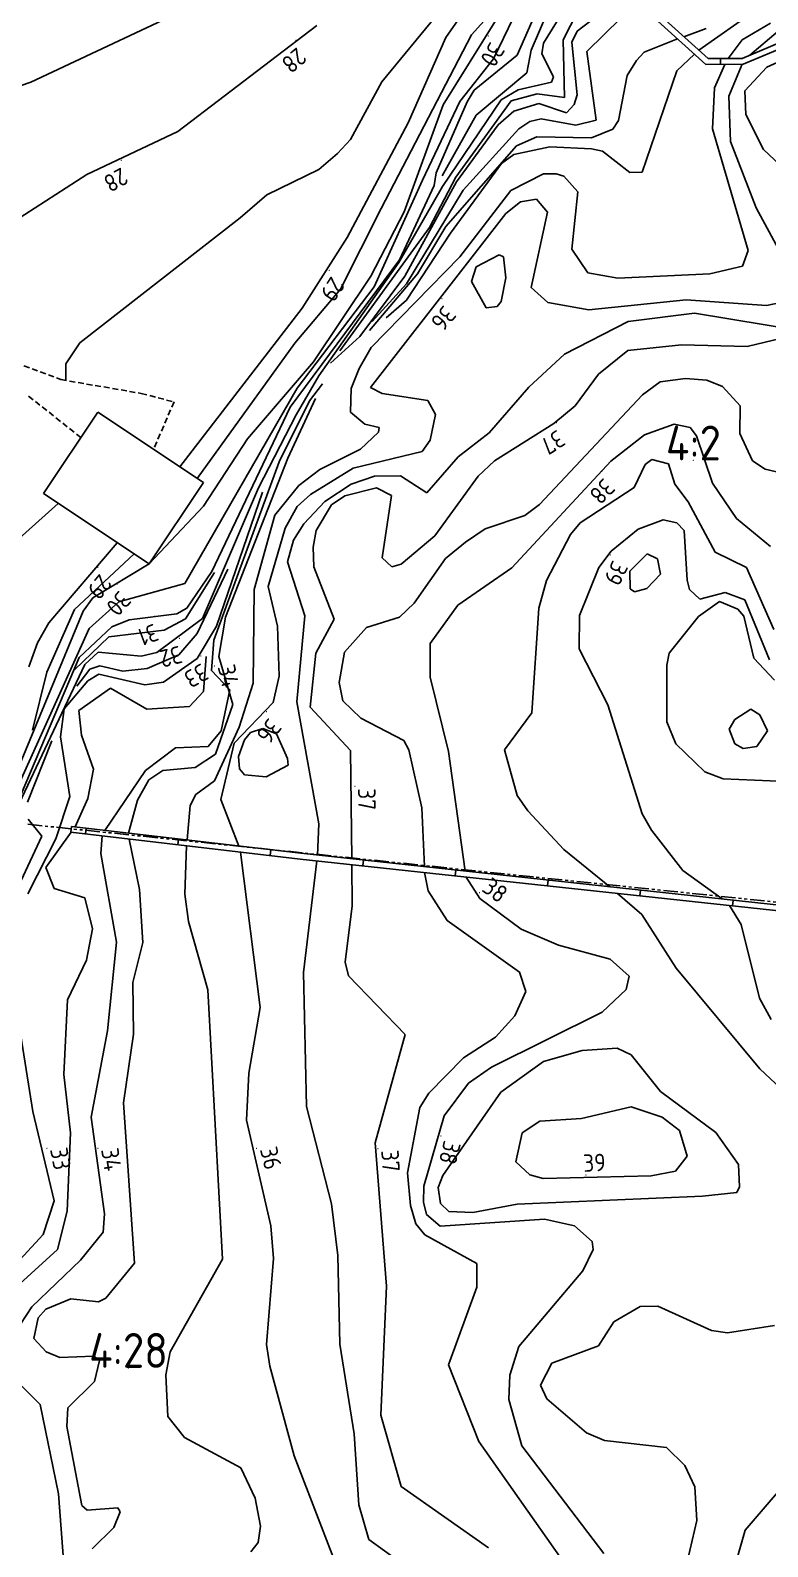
# Model space of a CAD drawing. Header units: metres. Extents: x 139929 to 143267, y 6401995 to 6404511.
# Drawn here: x 140163.2 to 140226.6, y 6402310 to 6402440.5 of the extents above; entities that cross this region are included whole.
import ezdxf
from ezdxf.enums import TextEntityAlignment as Align

# ---------------------------------------------------------------- set-up
doc = ezdxf.new("R2010")
doc.units = ezdxf.units.M
doc.linetypes.add('DASHED', pattern=[0.75, 0.5, -0.25])
doc.linetypes.add('PHANTOM', pattern=[2.5, 1.25, -0.25, 0.25, -0.25, 0.25, -0.25])
for name, color, linetype in [('M-BEF-BYGGNAD', 3, 'Continuous'), ('M-BEF-MUR', 4, 'Continuous'), ('M-BEF-NIVÅKURVA-PRIMÄR-0.5M', 12, 'Continuous'), ('M-BEF-NIVÅKURVA-PRIMÄR-1.0M', 12, 'Continuous'), ('M-BEF-VÄGKANT', 1, 'DASHED'), ('M-FASTIGHETSBETECKNING', 3, 'Continuous'), ('M-GATUNAMN', 3, 'Continuous'), ('M-GR-FASTIGHETSGRÄNS', 3, 'PHANTOM')]:
    doc.layers.add(name, color=color, linetype=linetype)
doc.styles.add('ISO', font='iso.shx', dxfattribs={"height": 2.5})

# ---------------------------------------------------------------- blocks, each defined once
blk = doc.blocks.new('osynlig cirkel')
blk.add_circle((0, 0), 0.005)
blk = doc.blocks.new('OSYNLIG')
blk.add_blockref('osynlig cirkel', (0, 0))
blk = doc.blocks.new('PRI_NIVÅ_HÖJDPKT')
at = {"color": 0, "linetype": 'Continuous', "lineweight": -3}
blk.add_circle((183, 184), 0.0005, dxfattribs=at)

msp = doc.modelspace()

# ---------------------------------------------------------------- linework, layer by layer
at = {"layer": 'M-BEF-BYGGNAD'}
for p, q in [((140168.986, 6402407.603), (140164.317, 6402400.604)), ((140168.986, 6402407.603), (140164.317, 6402400.604)), ((140178.061, 6402401.549), (140168.986, 6402407.603)), ((140178.061, 6402401.549), (140168.986, 6402407.603)), ((140173.392, 6402394.55), (140178.061, 6402401.549)), ((140173.392, 6402394.55), (140178.061, 6402401.549)), ((140164.317, 6402400.604), (140173.392, 6402394.55)), ((140164.317, 6402400.604), (140173.392, 6402394.55))]:
    msp.add_line(p, q, dxfattribs=at)
at = {"layer": 'M-BEF-MUR', "lineweight": -3}
for p, q in [((140221.313, 6402437.528), (140217.162, 6402441.252)), ((140217.508, 6402441.613), (140221.504, 6402438.028)), ((140224.421, 6402438.029), (140228.364, 6402439.682)), ((140228.503, 6402439.199), (140224.521, 6402437.529)), ((140224.521, 6402437.529), (140221.313, 6402437.528)), ((140221.504, 6402438.028), (140224.421, 6402438.029)), ((140222.576, 6402438.028), (140222.576, 6402437.528)), ((140166.657, 6402371.475), (140166.715, 6402371.971)), ((140186.401, 6402369.167), (140166.657, 6402371.475)), ((140166.715, 6402371.971), (140186.457, 6402369.663)), ((140167.934, 6402371.326), (140167.992, 6402371.822)), ((140175.879, 6402370.397), (140175.937, 6402370.893)), ((140183.825, 6402369.468), (140183.883, 6402369.964)), ((140186.457, 6402369.663), (140228.153, 6402365.154)), ((140228.108, 6402364.657), (140186.401, 6402369.167)), ((140191.776, 6402368.585), (140191.83, 6402369.082)), ((140199.73, 6402367.725), (140199.784, 6402368.222)), ((140207.683, 6402366.865), (140207.737, 6402367.362)), ((140215.637, 6402366.005), (140215.691, 6402366.501)), ((140223.591, 6402365.145), (140223.645, 6402365.642))]:
    msp.add_line(p, q, dxfattribs=at)
at = {"layer": 'M-BEF-MUR'}
for p, q in [((140221.313, 6402437.528), (140217.162, 6402441.252)), ((140217.508, 6402441.613), (140221.504, 6402438.028)), ((140224.421, 6402438.029), (140228.364, 6402439.682)), ((140228.503, 6402439.199), (140224.521, 6402437.529)), ((140224.521, 6402437.529), (140221.313, 6402437.528)), ((140221.504, 6402438.028), (140224.421, 6402438.029)), ((140222.576, 6402438.028), (140222.576, 6402437.528)), ((140166.657, 6402371.475), (140166.715, 6402371.971)), ((140186.401, 6402369.167), (140166.657, 6402371.475)), ((140166.715, 6402371.971), (140186.457, 6402369.663)), ((140167.934, 6402371.326), (140167.992, 6402371.822)), ((140175.879, 6402370.397), (140175.937, 6402370.893)), ((140183.825, 6402369.468), (140183.883, 6402369.964)), ((140186.457, 6402369.663), (140228.153, 6402365.154)), ((140228.108, 6402364.657), (140186.401, 6402369.167)), ((140191.776, 6402368.585), (140191.83, 6402369.082)), ((140199.73, 6402367.725), (140199.784, 6402368.222)), ((140207.683, 6402366.865), (140207.737, 6402367.362)), ((140215.637, 6402366.005), (140215.691, 6402366.501)), ((140223.591, 6402365.145), (140223.645, 6402365.642))]:
    msp.add_line(p, q, dxfattribs=at)
at = {"layer": 'M-BEF-NIVÅKURVA-PRIMÄR-0.5M', "linetype": 'Continuous', "lineweight": -3}
for p, q in [((140209.368, 6402449.212, 29.5), (140201.147, 6402440.075, 29.5)), ((140228.1, 6402443.956, 34.5), (140220.704, 6402438.746, 34.5)), ((140179.142, 6402443.492, 27.5), (140163.21, 6402436.005, 27.5)), ((140205.592, 6402443.298, 30.5), (140203.045, 6402438.012, 30.5)), ((140210.921, 6402443.355, 32.5), (140209.037, 6402439.622, 32.5)), ((140215.481, 6402442.959, 33.5), (140211.051, 6402438.644, 33.5)), ((140198.387, 6402442.035, 28.5), (140193.432, 6402436.012, 28.5)), ((140207.712, 6402442.063, 31.5), (140206.263, 6402438.752, 31.5)), ((140201.147, 6402440.075, 29.5), (140193.37, 6402425.117, 29.5)), ((140226.875, 6402441.068, 35.5), (140224.431, 6402439.631, 35.5)), ((140206.263, 6402438.752, 31.5), (140205.887, 6402436.798, 31.5)), ((140209.037, 6402439.622, 32.5), (140209.149, 6402434.662, 32.5)), ((140211.051, 6402438.644, 33.5), (140211.874, 6402432.736, 33.5)), ((140224.431, 6402439.631, 35.5), (140223.233, 6402438.028, 35.5)), ((140231.052, 6402439.315, 36.5), (140226.546, 6402437.276, 36.5)), ((140203.045, 6402438.012, 30.5), (140200.123, 6402434.344, 30.5)), ((140220.335, 6402438.405, 34.5), (140218.798, 6402436.977, 34.5)), ((140222.938, 6402437.528, 35.5), (140222.047, 6402435.499, 35.5)), ((140163.21, 6402436.005, 27.5), (140154.747, 6402433.104, 27.5)), ((140193.432, 6402436.012, 28.5), (140190.716, 6402431.07, 28.5)), ((140205.887, 6402436.798, 31.5), (140201.537, 6402433.152, 31.5)), ((140218.798, 6402436.977, 34.5), (140215.831, 6402428.264, 34.5)), ((140226.546, 6402437.276, 36.5), (140224.652, 6402435.258, 36.5)), ((140206.782, 6402434.984, 32.5), (140204.56, 6402434.377, 32.5)), ((140209.149, 6402434.662, 32.5), (140206.782, 6402434.984, 32.5)), ((140222.047, 6402435.499, 35.5), (140221.885, 6402431.971, 35.5)), ((140224.652, 6402435.258, 36.5), (140224.754, 6402433.209, 36.5)), ((140200.123, 6402434.344, 30.5), (140196.928, 6402427.558, 30.5)), ((140204.56, 6402434.377, 32.5), (140199.798, 6402427.811, 32.5)), ((140201.537, 6402433.152, 31.5), (140198.613, 6402427.925, 31.5)), ((140206.162, 6402432.601, 33.5), (140205.198, 6402431.979, 33.5)), ((140207.13, 6402432.847, 33.5), (140206.162, 6402432.601, 33.5)), ((140210.126, 6402432.287, 33.5), (140207.13, 6402432.847, 33.5)), ((140211.874, 6402432.736, 33.5), (140210.126, 6402432.287, 33.5)), ((140224.754, 6402433.209, 36.5), (140226.264, 6402430.204, 36.5)), ((140190.716, 6402431.07, 28.5), (140189.604, 6402429.856, 28.5)), ((140205.198, 6402431.979, 33.5), (140200.409, 6402426.695, 33.5)), ((140221.885, 6402431.971, 35.5), (140224.933, 6402421.506, 35.5)), ((140189.604, 6402429.856, 28.5), (140187.988, 6402428.468, 28.5)), ((140204.784, 6402429.762, 34.5), (140203.726, 6402428.984, 34.5)), ((140207.871, 6402430.446, 34.5), (140204.784, 6402429.762, 34.5)), ((140211.458, 6402430.263, 34.5), (140207.871, 6402430.446, 34.5)), ((140212.412, 6402430.047, 34.5), (140211.458, 6402430.263, 34.5)), ((140214.772, 6402428.233, 34.5), (140212.412, 6402430.047, 34.5)), ((140226.264, 6402430.204, 36.5), (140227.693, 6402428.845, 36.5)), ((140187.988, 6402428.468, 28.5), (140183.539, 6402426.293, 28.5)), ((140203.726, 6402428.984, 34.5), (140199.33, 6402423, 34.5)), ((140215.831, 6402428.264, 34.5), (140214.772, 6402428.233, 34.5)), ((140196.928, 6402427.558, 30.5), (140192.761, 6402418.398, 30.5)), ((140199.798, 6402427.811, 32.5), (140197.512, 6402423.499, 32.5)), ((140207.33, 6402428.097, 35.5), (140204.526, 6402426.675, 35.5)), ((140208.434, 6402428.106, 35.5), (140207.33, 6402428.097, 35.5)), ((140209.098, 6402427.918, 35.5), (140208.434, 6402428.106, 35.5)), ((140210.275, 6402426.556, 35.5), (140209.098, 6402427.918, 35.5)), ((140183.539, 6402426.293, 28.5), (140181.234, 6402424.333, 28.5)), ((140200.409, 6402426.695, 33.5), (140195.539, 6402418.652, 33.5)), ((140204.526, 6402426.675, 35.5), (140200.131, 6402420.969, 35.5)), ((140209.759, 6402421.616, 35.5), (140210.275, 6402426.556, 35.5)), ((140181.234, 6402424.333, 28.5), (140167.428, 6402413.569, 28.5)), ((140193.37, 6402425.117, 29.5), (140189.854, 6402418.187, 29.5)), ((140197.512, 6402423.499, 32.5), (140189.804, 6402412.881, 32.5)), ((140199.33, 6402423, 34.5), (140195.546, 6402417.243, 34.5)), ((140200.131, 6402420.969, 35.5), (140192.507, 6402413.159, 35.5)), ((140203.515, 6402421.154, 36.5), (140201.548, 6402420.118, 36.5)), ((140203.904, 6402420.96, 36.5), (140203.515, 6402421.154, 36.5)), ((140204.084, 6402419.174, 36.5), (140203.904, 6402420.96, 36.5)), ((140211.14, 6402419.584, 35.5), (140209.759, 6402421.616, 35.5)), ((140224.933, 6402421.506, 35.5), (140224.473, 6402420.169, 35.5)), ((140201.548, 6402420.118, 36.5), (140201.143, 6402418.845, 36.5)), ((140203.692, 6402417.128, 36.5), (140204.084, 6402419.174, 36.5)), ((140213.735, 6402419.128, 35.5), (140211.14, 6402419.584, 35.5)), ((140221.638, 6402419.493, 35.5), (140213.735, 6402419.128, 35.5)), ((140224.473, 6402420.169, 35.5), (140221.638, 6402419.493, 35.5)), ((140189.854, 6402418.187, 29.5), (140185.937, 6402413.542, 29.5)), ((140192.761, 6402418.398, 30.5), (140186.139, 6402409.664, 30.5)), ((140195.539, 6402418.652, 33.5), (140192.584, 6402415.399, 33.5)), ((140201.143, 6402418.845, 36.5), (140202.392, 6402416.596, 36.5)), ((140195.546, 6402417.243, 34.5), (140193.806, 6402415.715, 34.5)), ((140202.392, 6402416.596, 36.5), (140203.354, 6402416.687, 36.5)), ((140203.354, 6402416.687, 36.5), (140203.692, 6402417.128, 36.5)), ((140214.616, 6402415.413, 36.5), (140209.128, 6402412.586, 36.5)), ((140220.317, 6402416.133, 36.5), (140214.616, 6402415.413, 36.5)), ((140230.55, 6402414.442, 36.5), (140220.317, 6402416.133, 36.5)), ((140167.428, 6402413.569, 28.5), (140166.216, 6402411.764, 28.5)), ((140185.937, 6402413.542, 29.5), (140177.52, 6402401.911, 29.5)), ((140192.507, 6402413.159, 35.5), (140191.479, 6402411.368, 35.5)), ((140209.128, 6402412.586, 36.5), (140206.059, 6402409.751, 36.5)), ((140166.216, 6402411.764, 28.5), (140166.24, 6402410.336, 28.5)), ((140191.479, 6402411.368, 35.5), (140190.777, 6402409.638, 35.5)), ((140217.378, 6402410.204, 37.5), (140215.839, 6402409.103, 37.5)), ((140219.553, 6402410.517, 37.5), (140217.378, 6402410.204, 37.5)), ((140221.395, 6402410.369, 37.5), (140219.553, 6402410.517, 37.5)), ((140222.737, 6402409.802, 37.5), (140221.395, 6402410.369, 37.5)), ((140186.139, 6402409.664, 30.5), (140176.468, 6402392.861, 30.5)), ((140187.724, 6402408.77, 34.5), (140185.328, 6402403.649, 34.5)), ((140190.777, 6402409.638, 35.5), (140190.738, 6402407.596, 35.5)), ((140206.059, 6402409.751, 36.5), (140202.658, 6402405.831, 36.5)), ((140215.839, 6402409.103, 37.5), (140206.978, 6402399.671, 37.5)), ((140224.262, 6402408.155, 37.5), (140222.737, 6402409.802, 37.5)), ((140190.738, 6402407.596, 35.5), (140191.951, 6402406.584, 35.5)), ((140224.238, 6402405.781, 37.5), (140224.262, 6402408.155, 37.5)), ((140191.951, 6402406.584, 35.5), (140193.184, 6402406.278, 35.5)), ((140193.184, 6402406.278, 35.5), (140193.143, 6402405.884, 35.5)), ((140193.143, 6402405.884, 35.5), (140191.576, 6402404.417, 35.5)), ((140202.658, 6402405.831, 36.5), (140199.989, 6402403.776, 36.5)), ((140225.307, 6402403.43, 37.5), (140224.238, 6402405.781, 37.5)), ((140185.328, 6402403.649, 34.5), (140179.977, 6402389.961, 34.5)), ((140191.576, 6402404.417, 35.5), (140188.078, 6402402.684, 35.5)), ((140199.989, 6402403.776, 36.5), (140197.287, 6402400.677, 36.5)), ((140216.667, 6402403.526, 38.5), (140216.071, 6402403.116, 38.5)), ((140218.096, 6402403.172, 38.5), (140216.667, 6402403.526, 38.5)), ((140226.402, 6402402.699, 37.5), (140225.307, 6402403.43, 37.5)), ((140188.078, 6402402.684, 35.5), (140186.282, 6402401.304, 35.5)), ((140192.786, 6402402.115, 36.5), (140190.793, 6402401.417, 36.5)), ((140195.017, 6402402.131, 36.5), (140192.786, 6402402.115, 36.5)), ((140197.287, 6402400.677, 36.5), (140195.017, 6402402.131, 36.5)), ((140216.071, 6402403.116, 38.5), (140215.132, 6402401.128, 38.5)), ((140218.642, 6402401.411, 38.5), (140218.096, 6402403.172, 38.5)), ((140229.117, 6402402.066, 37.5), (140226.402, 6402402.699, 37.5)), ((140186.282, 6402401.304, 35.5), (140184.209, 6402398.738, 35.5)), ((140190.793, 6402401.417, 36.5), (140188.508, 6402399.913, 36.5)), ((140215.132, 6402401.128, 38.5), (140210.49, 6402398.094, 38.5)), ((140219.795, 6402399.892, 38.5), (140218.642, 6402401.411, 38.5)), ((140165.581, 6402399.761, 28.5), (140147.236, 6402383.362, 28.5)), ((140188.508, 6402399.913, 36.5), (140186.713, 6402398.004, 36.5)), ((140206.978, 6402399.671, 37.5), (140205.737, 6402398.711, 37.5)), ((140222.108, 6402395.579, 38.5), (140219.795, 6402399.892, 38.5)), ((140184.209, 6402398.738, 35.5), (140182.448, 6402392.351, 35.5)), ((140205.737, 6402398.711, 37.5), (140202.322, 6402397.558, 37.5)), ((140186.713, 6402398.004, 36.5), (140185.811, 6402396.595, 36.5)), ((140202.322, 6402397.558, 37.5), (140200.618, 6402396.415, 37.5)), ((140209.659, 6402397.073, 38.5), (140207.601, 6402393.141, 38.5)), ((140210.49, 6402398.094, 38.5), (140209.659, 6402397.073, 38.5)), ((140185.811, 6402396.595, 36.5), (140185.316, 6402394.732, 36.5)), ((140200.618, 6402396.415, 37.5), (140198.889, 6402395.029, 37.5)), ((140224.808, 6402394.259, 38.5), (140222.108, 6402395.579, 38.5)), ((140172.101, 6402395.411, 29.5), (140166.963, 6402390.628, 29.5)), ((140185.316, 6402394.732, 36.5), (140186.782, 6402390.092, 36.5)), ((140198.889, 6402395.029, 37.5), (140196.217, 6402391.191, 37.5)), ((140216.244, 6402395.425, 39.5), (140214.749, 6402393.921, 39.5)), ((140217.153, 6402394.992, 39.5), (140216.244, 6402395.425, 39.5)), ((140217.392, 6402393.676, 39.5), (140217.153, 6402394.992, 39.5)), ((140179.009, 6402393.817, 31.5), (140176.538, 6402389.824, 31.5)), ((140180.159, 6402394.108, 32.5), (140177.521, 6402388.577, 32.5)), ((140207.601, 6402393.141, 38.5), (140206.932, 6402390.742, 38.5)), ((140214.749, 6402393.921, 39.5), (140214.787, 6402392.398, 39.5)), ((140216.218, 6402392.443, 39.5), (140217.392, 6402393.676, 39.5)), ((140227.166, 6402388.9, 38.5), (140224.808, 6402394.259, 38.5)), ((140176.468, 6402392.861, 30.5), (140170.803, 6402391.279, 30.5)), ((140182.448, 6402392.351, 35.5), (140182.357, 6402384.285, 35.5)), ((140214.787, 6402392.398, 39.5), (140215.164, 6402392.151, 39.5)), ((140215.164, 6402392.151, 39.5), (140216.218, 6402392.443, 39.5)), ((140166.963, 6402390.628, 29.5), (140164.582, 6402385.238, 29.5)), ((140170.803, 6402391.279, 30.5), (140168.229, 6402388.991, 30.5)), ((140196.217, 6402391.191, 37.5), (140194.942, 6402389.973, 37.5)), ((140206.932, 6402390.742, 38.5), (140206.327, 6402381.752, 38.5)), ((140222.476, 6402391.329, 39.5), (140220.669, 6402390.025, 39.5)), ((140224.057, 6402390.672, 39.5), (140222.476, 6402391.329, 39.5)), ((140224.574, 6402390.069, 39.5), (140224.057, 6402390.672, 39.5)), ((140176.538, 6402389.824, 31.5), (140174.686, 6402388.845, 31.5)), ((140179.977, 6402389.961, 34.5), (140179.391, 6402386.595, 34.5)), ((140186.782, 6402390.092, 36.5), (140186.098, 6402382.688, 36.5)), ((140192.112, 6402389.078, 37.5), (140190.215, 6402386.963, 37.5)), ((140194.942, 6402389.973, 37.5), (140192.112, 6402389.078, 37.5)), ((140220.669, 6402390.025, 39.5), (140218.16, 6402386.873, 39.5)), ((140225.435, 6402386.45, 39.5), (140224.574, 6402390.069, 39.5)), ((140168.229, 6402388.991, 30.5), (140160.087, 6402370.968, 30.5)), ((140169.929, 6402388.272, 31.5), (140166.978, 6402385.446, 31.5)), ((140174.686, 6402388.845, 31.5), (140169.929, 6402388.272, 31.5)), ((140177.521, 6402388.577, 32.5), (140175.939, 6402386.742, 32.5)), ((140175.939, 6402386.742, 32.5), (140173.221, 6402385.548, 32.5)), ((140178.296, 6402386.602, 33.5), (140178.071, 6402383.588, 33.5)), ((140179.391, 6402386.595, 34.5), (140180.59, 6402382.454, 34.5)), ((140190.215, 6402386.963, 37.5), (140189.753, 6402384.362, 37.5)), ((140218.16, 6402386.873, 39.5), (140217.954, 6402385.844, 39.5)), ((140227.209, 6402384.55, 39.5), (140225.435, 6402386.45, 39.5)), ((140164.582, 6402385.238, 29.5), (140163.356, 6402380.25, 29.5)), ((140168.29, 6402385.506, 32.5), (140167.187, 6402384.039, 32.5)), ((140169.15, 6402385.787, 32.5), (140168.29, 6402385.506, 32.5)), ((140171.138, 6402385.33, 32.5), (140169.15, 6402385.787, 32.5)), ((140173.221, 6402385.548, 32.5), (140171.138, 6402385.33, 32.5)), ((140217.954, 6402385.844, 39.5), (140217.949, 6402380.976, 39.5)), ((140170.069, 6402383.879, 33.5), (140167.345, 6402381.957, 33.5)), ((140173.212, 6402382.063, 33.5), (140170.069, 6402383.879, 33.5)), ((140182.357, 6402384.285, 35.5), (140181.135, 6402380.516, 35.5)), ((140189.753, 6402384.362, 37.5), (140190.068, 6402382.776, 37.5)), ((140178.071, 6402383.588, 33.5), (140176.87, 6402382.285, 33.5)), ((140186.098, 6402382.688, 36.5), (140188.014, 6402372.182, 36.5)), ((140190.068, 6402382.776, 37.5), (140191.613, 6402381.285, 37.5)), ((140167.345, 6402381.957, 33.5), (140167.584, 6402379.833, 33.5)), ((140176.87, 6402382.285, 33.5), (140173.212, 6402382.063, 33.5)), ((140180.59, 6402382.454, 34.5), (140179.099, 6402378.199, 34.5)), ((140191.613, 6402381.285, 37.5), (140195.322, 6402379.358, 37.5)), ((140206.327, 6402381.752, 38.5), (140203.969, 6402378.56, 38.5)), ((140181.135, 6402380.516, 35.5), (140179.026, 6402375.897, 35.5)), ((140182.114, 6402380.042, 36.5), (140181.59, 6402379.411, 36.5)), ((140183.168, 6402380.401, 36.5), (140182.114, 6402380.042, 36.5)), ((140184.361, 6402379.949, 36.5), (140183.168, 6402380.401, 36.5)), ((140185.305, 6402377.828, 36.5), (140184.361, 6402379.949, 36.5)), ((140217.949, 6402380.976, 39.5), (140218.714, 6402379.079, 39.5)), ((140165.014, 6402379.33, 32.5), (140162.93, 6402374.048, 32.5)), ((140167.584, 6402379.833, 33.5), (140168.605, 6402376.911, 33.5)), ((140181.59, 6402379.411, 36.5), (140181.082, 6402377.994, 36.5)), ((140195.322, 6402379.358, 37.5), (140195.739, 6402378.56, 37.5)), ((140218.714, 6402379.079, 39.5), (140221.21, 6402376.675, 39.5)), ((140179.099, 6402378.199, 34.5), (140177.358, 6402377.031, 34.5)), ((140181.082, 6402377.994, 36.5), (140181.172, 6402376.924, 36.5)), ((140185.361, 6402377.23, 36.5), (140185.305, 6402377.828, 36.5)), ((140195.739, 6402378.56, 37.5), (140196.868, 6402373.562, 37.5)), ((140203.969, 6402378.56, 38.5), (140205.077, 6402374.641, 38.5)), ((140168.605, 6402376.911, 33.5), (140168.13, 6402374.362, 33.5)), ((140174.588, 6402376.773, 34.5), (140173.364, 6402375.992, 34.5)), ((140177.358, 6402377.031, 34.5), (140174.588, 6402376.773, 34.5)), ((140181.172, 6402376.924, 36.5), (140181.611, 6402376.411, 36.5)), ((140181.611, 6402376.411, 36.5), (140183.475, 6402376.253, 36.5)), ((140183.475, 6402376.253, 36.5), (140185.361, 6402377.23, 36.5)), ((140221.21, 6402376.675, 39.5), (140222.792, 6402376.054, 39.5)), ((140222.792, 6402376.054, 39.5), (140229.569, 6402375.773, 39.5)), ((140173.364, 6402375.992, 34.5), (140172.404, 6402374.218, 34.5)), ((140177.404, 6402374.721, 35.5), (140176.932, 6402373.762, 35.5)), ((140179.026, 6402375.897, 35.5), (140177.404, 6402374.721, 35.5)), ((140168.13, 6402374.362, 33.5), (140167.019, 6402371.936, 33.5)), ((140172.404, 6402374.218, 34.5), (140171.607, 6402371.399, 34.5)), ((140176.932, 6402373.762, 35.5), (140176.656, 6402370.81, 35.5)), ((140196.868, 6402373.562, 37.5), (140197.082, 6402368.514, 37.5)), ((140205.077, 6402374.641, 38.5), (140205.995, 6402373.327, 38.5)), ((140162.989, 6402372.601, 32.5), (140164.169, 6402371.133, 32.5)), ((140188.014, 6402372.182, 36.5), (140187.874, 6402369.509, 36.5)), ((140205.995, 6402373.327, 38.5), (140209.072, 6402370, 38.5)), ((140164.169, 6402371.133, 32.5), (140161.189, 6402364.745, 32.5)), ((140166.685, 6402371.472, 33.5), (140164.501, 6402368.429, 33.5)), ((140171.679, 6402370.888, 34.5), (140172.568, 6402366.558, 34.5)), ((140176.625, 6402370.31, 35.5), (140176.476, 6402366.144, 35.5)), ((140209.072, 6402370, 38.5), (140213.047, 6402366.788, 38.5)), ((140164.501, 6402368.429, 33.5), (140165.233, 6402366.647, 33.5)), ((140187.826, 6402369.013, 36.5), (140186.678, 6402359.42, 36.5)), ((140197.098, 6402368.01, 37.5), (140197.395, 6402366.431, 37.5)), ((140165.233, 6402366.647, 33.5), (140167.86, 6402365.844, 33.5)), ((140167.86, 6402365.844, 33.5), (140168.519, 6402363.164, 33.5)), ((140172.568, 6402366.558, 34.5), (140172.864, 6402361.997, 34.5)), ((140176.476, 6402366.144, 35.5), (140176.788, 6402363.797, 35.5)), ((140197.395, 6402366.431, 37.5), (140199.042, 6402363.873, 37.5)), ((140213.71, 6402366.214, 38.5), (140215.807, 6402364.399, 38.5)), ((140215.807, 6402364.399, 38.5), (140218.739, 6402359.781, 38.5)), ((140168.519, 6402363.164, 33.5), (140168.018, 6402360.472, 33.5)), ((140176.788, 6402363.797, 35.5), (140178.448, 6402357.903, 35.5)), ((140199.042, 6402363.873, 37.5), (140205.273, 6402359.443, 37.5)), ((140172.864, 6402361.997, 34.5), (140171.995, 6402358.557, 34.5)), ((140168.018, 6402360.472, 33.5), (140166.375, 6402357.058, 33.5)), ((140186.678, 6402359.42, 36.5), (140186.931, 6402347.88, 36.5)), ((140205.273, 6402359.443, 37.5), (140205.814, 6402357.764, 37.5)), ((140218.739, 6402359.781, 38.5), (140225.959, 6402351.132, 38.5)), ((140171.995, 6402358.557, 34.5), (140172.052, 6402354.095, 34.5)), ((140178.448, 6402357.903, 35.5), (140179.711, 6402334.758, 35.5)), ((140205.814, 6402357.764, 37.5), (140204.871, 6402355.669, 37.5)), ((140166.375, 6402357.058, 33.5), (140166.047, 6402350.625, 33.5)), ((140204.871, 6402355.669, 37.5), (140203.193, 6402353.849, 37.5)), ((140172.052, 6402354.095, 34.5), (140171.179, 6402348.184, 34.5)), ((140203.193, 6402353.849, 37.5), (140200.461, 6402352.056, 37.5)), ((140210.663, 6402352.688, 38.5), (140207.341, 6402351.752, 38.5)), ((140213.662, 6402352.909, 38.5), (140210.663, 6402352.688, 38.5)), ((140214.889, 6402352.311, 38.5), (140213.662, 6402352.909, 38.5)), ((140200.461, 6402352.056, 37.5), (140197.457, 6402349.036, 37.5)), ((140207.341, 6402351.752, 38.5), (140203.662, 6402349.103, 38.5)), ((140217.395, 6402349.175, 38.5), (140214.889, 6402352.311, 38.5)), ((140166.047, 6402350.625, 33.5), (140166.62, 6402345.622, 33.5)), ((140225.959, 6402351.132, 38.5), (140229.096, 6402348.166, 38.5)), ((140197.457, 6402349.036, 37.5), (140196.701, 6402347.798, 37.5)), ((140203.662, 6402349.103, 38.5), (140198.677, 6402341.956, 38.5)), ((140222.178, 6402345.639, 38.5), (140217.395, 6402349.175, 38.5)), ((140171.179, 6402348.184, 34.5), (140172.125, 6402334.405, 34.5)), ((140186.931, 6402347.88, 36.5), (140189.088, 6402339.506, 36.5)), ((140196.701, 6402347.798, 37.5), (140195.635, 6402342.169, 37.5)), ((140166.62, 6402345.622, 33.5), (140166.344, 6402338.879, 33.5)), ((140224.114, 6402342.896, 38.5), (140222.178, 6402345.639, 38.5)), ((140195.635, 6402342.169, 37.5), (140195.895, 6402339.364, 37.5)), ((140224.197, 6402340.967, 38.5), (140224.114, 6402342.896, 38.5)), ((140198.677, 6402341.956, 38.5), (140198.256, 6402340.917, 38.5)), ((140198.256, 6402340.917, 38.5), (140198.48, 6402339.544, 38.5)), ((140223.959, 6402340.488, 38.5), (140224.197, 6402340.967, 38.5)), ((140189.088, 6402339.506, 36.5), (140189.625, 6402335.06, 36.5)), ((140198.48, 6402339.544, 38.5), (140199.174, 6402338.849, 38.5)), ((140201.239, 6402338.755, 38.5), (140205.069, 6402339.484, 38.5)), ((140205.069, 6402339.484, 38.5), (140221.023, 6402340.176, 38.5)), ((140221.023, 6402340.176, 38.5), (140223.959, 6402340.488, 38.5)), ((140166.344, 6402338.879, 33.5), (140165.522, 6402335.582, 33.5)), ((140195.895, 6402339.364, 37.5), (140196.356, 6402337.783, 37.5)), ((140199.174, 6402338.849, 38.5), (140201.239, 6402338.755, 38.5)), ((140196.356, 6402337.783, 37.5), (140197.128, 6402336.847, 37.5)), ((140165.522, 6402335.582, 33.5), (140162.269, 6402332.613, 33.5)), ((140197.128, 6402336.847, 37.5), (140201.589, 6402334.373, 37.5)), ((140172.125, 6402334.405, 34.5), (140169.674, 6402331.393, 34.5)), ((140179.711, 6402334.758, 35.5), (140175.216, 6402326.787, 35.5)), ((140189.625, 6402335.06, 36.5), (140189.817, 6402327.433, 36.5)), ((140201.589, 6402334.373, 37.5), (140201.597, 6402332.348, 37.5)), ((140201.597, 6402332.348, 37.5), (140199.168, 6402325.666, 37.5)), ((140164.52, 6402330.437, 34.5), (140163.856, 6402329.708, 34.5)), ((140166.652, 6402331.33, 34.5), (140164.52, 6402330.437, 34.5)), ((140169.037, 6402331.091, 34.5), (140166.652, 6402331.33, 34.5)), ((140169.674, 6402331.393, 34.5), (140169.037, 6402331.091, 34.5)), ((140215.666, 6402330.681, 38.5), (140213.39, 6402329.362, 38.5)), ((140217.165, 6402330.701, 38.5), (140215.666, 6402330.681, 38.5)), ((140221.801, 6402328.605, 38.5), (140217.165, 6402330.701, 38.5)), ((140163.856, 6402329.708, 34.5), (140163.474, 6402327.925, 34.5)), ((140213.39, 6402329.362, 38.5), (140212.077, 6402327.281, 38.5)), ((140163.474, 6402327.925, 34.5), (140164.524, 6402326.768, 34.5)), ((140223.173, 6402328.403, 38.5), (140221.801, 6402328.605, 38.5)), ((140227.214, 6402329.032, 38.5), (140223.173, 6402328.403, 38.5)), ((140164.524, 6402326.768, 34.5), (140165.7, 6402326.3, 34.5)), ((140175.216, 6402326.787, 35.5), (140174.821, 6402324.787, 35.5)), ((140189.817, 6402327.433, 36.5), (140191.051, 6402319.71, 36.5)), ((140212.077, 6402327.281, 38.5), (140208.038, 6402325.793, 38.5)), ((140165.7, 6402326.3, 34.5), (140168.641, 6402326.399, 34.5)), ((140168.641, 6402326.399, 34.5), (140169.119, 6402326.023, 34.5)), ((140169.119, 6402326.023, 34.5), (140168.707, 6402324.228, 34.5)), ((140199.168, 6402325.666, 37.5), (140201.759, 6402319.07, 37.5)), ((140208.038, 6402325.793, 38.5), (140207.065, 6402323.901, 38.5)), ((140168.707, 6402324.228, 34.5), (140166.405, 6402321.961, 34.5)), ((140174.821, 6402324.787, 35.5), (140175.015, 6402321.227, 35.5)), ((140207.065, 6402323.901, 38.5), (140207.629, 6402322.726, 38.5)), ((140207.629, 6402322.726, 38.5), (140211.031, 6402319.821, 38.5)), ((140166.405, 6402321.961, 34.5), (140166.314, 6402320.342, 34.5)), ((140175.015, 6402321.227, 35.5), (140176.44, 6402319.399, 35.5)), ((140166.314, 6402320.342, 34.5), (140167.601, 6402313.558, 34.5)), ((140176.44, 6402319.399, 35.5), (140181.282, 6402316.799, 35.5)), ((140191.051, 6402319.71, 36.5), (140191.431, 6402313.622, 36.5)), ((140201.759, 6402319.07, 37.5), (140209.458, 6402308.142, 37.5)), ((140211.031, 6402319.821, 38.5), (140212.584, 6402319.144, 38.5)), ((140212.584, 6402319.144, 38.5), (140217.93, 6402318.547, 38.5)), ((140217.93, 6402318.547, 38.5), (140219.506, 6402317.001, 38.5)), ((140181.282, 6402316.799, 35.5), (140182.523, 6402314.201, 35.5)), ((140219.506, 6402317.001, 38.5), (140220.358, 6402315.173, 38.5)), ((140220.358, 6402315.173, 38.5), (140220.524, 6402312.265, 38.5)), ((140167.601, 6402313.558, 34.5), (140168.053, 6402313.161, 34.5)), ((140182.523, 6402314.201, 35.5), (140182.969, 6402311.791, 35.5)), ((140191.431, 6402313.622, 36.5), (140192.299, 6402310.637, 36.5)), ((140168.053, 6402313.161, 34.5), (140170.703, 6402313.363, 34.5)), ((140170.904, 6402313.019, 34.5), (140170.361, 6402311.66, 34.5)), ((140170.703, 6402313.363, 34.5), (140170.904, 6402313.019, 34.5)), ((140220.524, 6402312.265, 38.5), (140218.703, 6402304.408, 38.5)), ((140170.361, 6402311.66, 34.5), (140168.487, 6402309.825, 34.5)), ((140182.969, 6402311.791, 35.5), (140182.776, 6402310.367, 35.5)), ((140182.776, 6402310.367, 35.5), (140182.15, 6402309.57, 35.5)), ((140192.299, 6402310.637, 36.5), (140195.007, 6402308.675, 36.5))]:
    msp.add_line(p, q, dxfattribs=at)
at = {"layer": 'M-BEF-NIVÅKURVA-PRIMÄR-1.0M', "linetype": 'Continuous', "lineweight": -3}
for p, q in [((140210.944, 6402445.243, 32), (140207.348, 6402439.344, 32)), ((140204.436, 6402443.267, 30), (140198.697, 6402434.045, 30)), ((140207.467, 6402443.782, 31), (140205.066, 6402438.313, 31)), ((140214.666, 6402443.786, 33), (140210.242, 6402440.39, 33)), ((140200.591, 6402442.223, 29), (140198.943, 6402439.845, 29)), ((140187.815, 6402440.879, 28), (140175.88, 6402431.739, 28)), ((140210.242, 6402440.39, 33), (140209.774, 6402439.426, 33)), ((140221.325, 6402440.61, 34), (140219.41, 6402439.908, 34)), ((140227.528, 6402440.386, 36), (140225.101, 6402438.314, 36)), ((140198.943, 6402439.845, 29), (140195.681, 6402432.492, 29)), ((140207.348, 6402439.344, 32), (140207.192, 6402438.446, 32)), ((140209.774, 6402439.426, 33), (140210.222, 6402434.915, 33)), ((140218.879, 6402439.712, 34), (140216.006, 6402438.561, 34)), ((140205.066, 6402438.313, 31), (140201.381, 6402435.309, 31)), ((140207.192, 6402438.446, 32), (140208.192, 6402436.457, 32)), ((140215.351, 6402437.872, 34), (140214.547, 6402436.555, 34)), ((140216.006, 6402438.561, 34), (140215.351, 6402437.872, 34)), ((140224.432, 6402437.529, 36), (140223.29, 6402434.792, 36)), ((140208.024, 6402436.007, 32), (140205.144, 6402435.341, 32)), ((140208.192, 6402436.457, 32), (140208.024, 6402436.007, 32)), ((140214.547, 6402436.555, 34), (140213.796, 6402432.685, 34)), ((140201.381, 6402435.309, 31), (140200.777, 6402434.31, 31)), ((140205.144, 6402435.341, 32), (140203.681, 6402434.488, 32)), ((140210.222, 6402434.915, 33), (140209.976, 6402434.07, 33)), ((140223.29, 6402434.792, 36), (140223.426, 6402430.878, 36)), ((140198.697, 6402434.045, 30), (140195.354, 6402424.85, 30)), ((140200.777, 6402434.31, 31), (140198.092, 6402428.208, 31)), ((140203.681, 6402434.488, 32), (140198.648, 6402427.024, 32)), ((140204.769, 6402433.505, 33), (140203.427, 6402432.329, 33)), ((140206.922, 6402434.149, 33), (140204.769, 6402433.505, 33)), ((140209.304, 6402433.35, 33), (140206.922, 6402434.149, 33)), ((140209.976, 6402434.07, 33), (140209.304, 6402433.35, 33)), ((140195.681, 6402432.492, 29), (140190.425, 6402422.62, 29)), ((140203.427, 6402432.329, 33), (140199.852, 6402427.432, 33)), ((140213.796, 6402432.685, 34), (140213.307, 6402431.944, 34)), ((140175.88, 6402431.739, 28), (140168.043, 6402428.044, 28)), ((140206.765, 6402431.288, 34), (140204.999, 6402430.505, 34)), ((140211.478, 6402431.215, 34), (140206.765, 6402431.288, 34)), ((140213.307, 6402431.944, 34), (140211.478, 6402431.215, 34)), ((140223.426, 6402430.878, 36), (140225.624, 6402425.171, 36)), ((140204.999, 6402430.505, 34), (140198.931, 6402423.591, 34)), ((140198.092, 6402428.208, 31), (140197.924, 6402427.105, 31)), ((140168.043, 6402428.044, 28), (140161.822, 6402424.052, 28)), ((140198.648, 6402427.024, 32), (140194.898, 6402420.49, 32)), ((140197.924, 6402427.105, 31), (140194.936, 6402420.719, 31)), ((140199.852, 6402427.432, 33), (140195.407, 6402419.297, 33)), ((140205.355, 6402425.698, 36), (140204.103, 6402424.711, 36)), ((140206.741, 6402425.926, 36), (140205.355, 6402425.698, 36)), ((140207.691, 6402424.813, 36), (140206.741, 6402425.926, 36)), ((140195.354, 6402424.85, 30), (140192.468, 6402419.31, 30)), ((140204.103, 6402424.711, 36), (140200.792, 6402420.456, 36)), ((140206.283, 6402418.321, 36), (140207.691, 6402424.813, 36)), ((140225.624, 6402425.171, 36), (140229.224, 6402418.547, 36)), ((140198.931, 6402423.591, 34), (140196.503, 6402419.499, 34)), ((140190.425, 6402422.62, 29), (140186.563, 6402416.567, 29)), ((140194.936, 6402420.719, 31), (140185.532, 6402408.046, 31)), ((140194.898, 6402420.49, 32), (140187.994, 6402410.726, 32)), ((140200.792, 6402420.456, 36), (140192.437, 6402409.733, 36)), ((140192.468, 6402419.31, 30), (140187.552, 6402411.924, 30)), ((140195.407, 6402419.297, 33), (140191.521, 6402414.105, 33)), ((140196.503, 6402419.499, 34), (140192.369, 6402414.627, 34)), ((140207.707, 6402417.03, 36), (140206.283, 6402418.321, 36)), ((140186.563, 6402416.567, 29), (140176.037, 6402402.899, 29)), ((140211.24, 6402416.406, 36), (140207.707, 6402417.03, 36)), ((140219.62, 6402417.268, 36), (140211.24, 6402416.406, 36)), ((140226.517, 6402416.769, 36), (140219.62, 6402417.268, 36)), ((140228.739, 6402417.24, 36), (140226.517, 6402416.769, 36)), ((140191.521, 6402414.105, 33), (140188.991, 6402411.82, 33)), ((140227.83, 6402413.976, 37), (140224.853, 6402413.258, 37)), ((140214.604, 6402412.902, 37), (140212.062, 6402410.889, 37)), ((140219.201, 6402413.401, 37), (140214.604, 6402412.902, 37)), ((140224.853, 6402413.258, 37), (140219.201, 6402413.401, 37)), ((140187.552, 6402411.924, 30), (140181.863, 6402405.315, 30)), ((140187.994, 6402410.726, 32), (140186.055, 6402407.371, 32)), ((140188.313, 6402410.042, 34), (140187.211, 6402408.588, 34)), ((140212.062, 6402410.889, 37), (140210.06, 6402408.158, 37)), ((140192.437, 6402409.733, 36), (140193.444, 6402409.216, 36)), ((140193.444, 6402409.216, 36), (140197.371, 6402408.62, 36)), ((140197.371, 6402408.62, 36), (140198.036, 6402407.404, 36)), ((140185.532, 6402408.046, 31), (140178.782, 6402393.891, 31)), ((140186.055, 6402407.371, 32), (140182.8, 6402401.105, 32)), ((140187.211, 6402408.588, 34), (140184.599, 6402403.326, 34)), ((140198.036, 6402407.404, 36), (140197.586, 6402405.192, 36)), ((140210.06, 6402408.158, 37), (140208.228, 6402406.62, 37)), ((140208.228, 6402406.62, 37), (140203.116, 6402403.422, 37)), ((140218.565, 6402406.568, 38), (140216.038, 6402405.652, 38)), ((140219.966, 6402406.292, 38), (140218.565, 6402406.568, 38)), ((140220.498, 6402405.582, 38), (140219.966, 6402406.292, 38)), ((140181.863, 6402405.315, 30), (140178.085, 6402399.532, 30)), ((140197.586, 6402405.192, 36), (140196.904, 6402404.226, 36)), ((140216.038, 6402405.652, 38), (140213.122, 6402403.4, 38)), ((140221.881, 6402401.496, 38), (140220.498, 6402405.582, 38)), ((140196.904, 6402404.226, 36), (140190.959, 6402402.797, 36)), ((140203.116, 6402403.422, 37), (140201.719, 6402402.113, 37)), ((140213.122, 6402403.4, 38), (140204.613, 6402394.226, 38)), ((140184.599, 6402403.326, 34), (140178.976, 6402387.987, 34)), ((140190.959, 6402402.797, 36), (140187.27, 6402400.518, 36)), ((140201.719, 6402402.113, 37), (140197.976, 6402396.959, 37)), ((140182.8, 6402401.105, 32), (140177.987, 6402389.852, 32)), ((140192.96, 6402401.086, 37), (140190.251, 6402400.398, 37)), ((140194.256, 6402400.435, 37), (140192.96, 6402401.086, 37)), ((140223.945, 6402398.449, 38), (140221.881, 6402401.496, 38)), ((140178.085, 6402399.532, 30), (140173.394, 6402394.553, 30)), ((140183.156, 6402400.712, 33), (140179.188, 6402389.198, 33)), ((140186.122, 6402399.49, 36), (140185.096, 6402397.63, 36)), ((140187.27, 6402400.518, 36), (140186.122, 6402399.49, 36)), ((140189.08, 6402399.638, 37), (140187.776, 6402397.424, 37)), ((140190.251, 6402400.398, 37), (140189.08, 6402399.638, 37)), ((140193.45, 6402395.073, 37), (140194.256, 6402400.435, 37)), ((140217.62, 6402398.334, 39), (140215.471, 6402397.535, 39)), ((140218.82, 6402398.079, 39), (140217.62, 6402398.334, 39)), ((140226.875, 6402396.066, 38), (140223.945, 6402398.449, 38)), ((140185.096, 6402397.63, 36), (140183.654, 6402392.608, 36)), ((140187.776, 6402397.424, 37), (140187.524, 6402396.007, 37)), ((140197.976, 6402396.959, 37), (140195.098, 6402394.524, 37)), ((140215.471, 6402397.535, 39), (140213.163, 6402395.658, 39)), ((140219.44, 6402397.418, 39), (140218.82, 6402398.079, 39)), ((140219.696, 6402393.149, 39), (140219.44, 6402397.418, 39)), ((140170.652, 6402396.378, 29), (140164.758, 6402389.488, 29)), ((140187.524, 6402396.007, 37), (140187.578, 6402394.29, 37)), ((140213.163, 6402395.658, 39), (140212.106, 6402394.245, 39)), ((140173.391, 6402394.55, 30), (140168.562, 6402391.625, 30)), ((140187.578, 6402394.29, 37), (140189.328, 6402389.791, 37)), ((140194.296, 6402394.301, 37), (140193.45, 6402395.073, 37)), ((140195.098, 6402394.524, 37), (140194.296, 6402394.301, 37)), ((140178.782, 6402393.891, 31), (140176.644, 6402390.743, 31)), ((140204.613, 6402394.226, 38), (140199.952, 6402391.007, 38)), ((140212.106, 6402394.245, 39), (140210.445, 6402390.105, 39)), ((140219.908, 6402392.365, 39), (140219.696, 6402393.149, 39)), ((140183.654, 6402392.608, 36), (140184.457, 6402389.194, 36)), ((140220.793, 6402391.509, 39), (140219.908, 6402392.365, 39)), ((140222.981, 6402392.084, 39), (140220.793, 6402391.509, 39)), ((140224.662, 6402391.461, 39), (140222.981, 6402392.084, 39)), ((140167.71, 6402390.497, 30), (140160.65, 6402373.424, 30)), ((140168.562, 6402391.625, 30), (140167.71, 6402390.497, 30)), ((140176.644, 6402390.743, 31), (140175.772, 6402390.263, 31)), ((140199.952, 6402391.007, 38), (140197.567, 6402387.7, 38)), ((140226.783, 6402386.292, 39), (140224.662, 6402391.461, 39)), ((140164.758, 6402389.488, 29), (140163.786, 6402387.765, 29)), ((140170.194, 6402389.131, 31), (140167.374, 6402386.49, 31)), ((140171.668, 6402389.75, 31), (140170.194, 6402389.131, 31)), ((140175.772, 6402390.263, 31), (140171.668, 6402389.75, 31)), ((140177.987, 6402389.852, 32), (140174.053, 6402386.932, 32)), ((140179.188, 6402389.198, 33), (140177.533, 6402386.409, 33)), ((140184.457, 6402389.194, 36), (140184.577, 6402384.886, 36)), ((140189.328, 6402389.791, 37), (140187.743, 6402386.888, 37)), ((140210.445, 6402390.105, 39), (140210.405, 6402387.251, 39)), ((140163.786, 6402387.765, 29), (140163.033, 6402385.692, 29)), ((140178.976, 6402387.987, 34), (140178.772, 6402385.373, 34)), ((140167.374, 6402386.49, 31), (140159.912, 6402368.956, 31)), ((140169.001, 6402386.965, 32), (140167.849, 6402385.914, 32)), ((140172.712, 6402386.625, 32), (140169.001, 6402386.965, 32)), ((140174.053, 6402386.932, 32), (140172.712, 6402386.625, 32)), ((140187.743, 6402386.888, 37), (140187.25, 6402382.239, 37)), ((140197.567, 6402387.7, 38), (140197.585, 6402384.805, 38)), ((140210.405, 6402387.251, 39), (140212.859, 6402382.422, 39)), ((140167.849, 6402385.914, 32), (140162.199, 6402373.95, 32)), ((140177.533, 6402386.409, 33), (140174.647, 6402384.394, 33)), ((140178.772, 6402385.373, 34), (140180.333, 6402383.725, 34)), ((140168.115, 6402384.509, 33), (140166.091, 6402382.075, 33)), ((140169.079, 6402385.073, 33), (140168.115, 6402384.509, 33)), ((140173.034, 6402384.166, 33), (140169.079, 6402385.073, 33)), ((140174.647, 6402384.394, 33), (140173.034, 6402384.166, 33)), ((140184.577, 6402384.886, 36), (140184.06, 6402382.646, 36)), ((140197.585, 6402384.805, 38), (140199.149, 6402378.431, 38)), ((140180.333, 6402383.725, 34), (140179.59, 6402380.209, 34)), ((140184.06, 6402382.646, 36), (140180.716, 6402379.145, 36)), ((140166.091, 6402382.075, 33), (140165.757, 6402379.673, 33)), ((140187.25, 6402382.239, 37), (140190.737, 6402378.5, 37)), ((140212.859, 6402382.422, 39), (140215.811, 6402373.05, 39)), ((140225.181, 6402382.057, 40), (140223.796, 6402381.157, 40)), ((140225.945, 6402381.568, 40), (140225.181, 6402382.057, 40)), ((140226.601, 6402380.209, 40), (140225.945, 6402381.568, 40)), ((140179.59, 6402380.209, 34), (140178.469, 6402378.857, 34)), ((140223.796, 6402381.157, 40), (140223.32, 6402380.353, 40)), ((140223.32, 6402380.353, 40), (140223.81, 6402379.086, 40)), ((140225.697, 6402378.845, 40), (140226.601, 6402380.209, 40)), ((140165.757, 6402379.673, 33), (140166.577, 6402374.556, 33)), ((140175.659, 6402378.724, 34), (140173.087, 6402376.787, 34)), ((140178.469, 6402378.857, 34), (140175.659, 6402378.724, 34)), ((140180.716, 6402379.145, 36), (140179.57, 6402374.288, 36)), ((140223.81, 6402379.086, 40), (140224.529, 6402378.688, 40)), ((140224.529, 6402378.688, 40), (140225.697, 6402378.845, 40)), ((140190.737, 6402378.5, 37), (140190.84, 6402369.189, 37)), ((140199.149, 6402378.431, 38), (140200.594, 6402368.135, 38)), ((140173.087, 6402376.787, 34), (140169.593, 6402371.635, 34)), ((140166.577, 6402374.556, 33), (140165.356, 6402370.911, 33)), ((140179.57, 6402374.288, 36), (140181.117, 6402370.288, 36)), ((140215.811, 6402373.05, 39), (140216.617, 6402371.639, 39)), ((140165.356, 6402370.911, 33), (140162.959, 6402366.174, 33)), ((140169.369, 6402371.158, 34), (140169.234, 6402369.637, 34)), ((140216.617, 6402371.639, 39), (140219.325, 6402368.194, 39)), ((140169.234, 6402369.637, 34), (140170.6, 6402362.028, 34)), ((140181.257, 6402369.768, 36), (140182.952, 6402356.39, 36)), ((140190.844, 6402368.686, 37), (140190.867, 6402365.148, 37)), ((140219.325, 6402368.194, 39), (140222.723, 6402365.741, 39)), ((140200.685, 6402367.622, 38), (140201.845, 6402365.782, 38)), ((140201.845, 6402365.782, 38), (140205.414, 6402363.139, 38)), ((140190.867, 6402365.148, 37), (140190.274, 6402360.283, 37)), ((140223.332, 6402365.173, 39), (140224.355, 6402363.546, 39)), ((140205.414, 6402363.139, 38), (140208.612, 6402361.773, 38)), ((140224.355, 6402363.546, 39), (140225.916, 6402357.189, 39)), ((140170.6, 6402362.028, 34), (140169.809, 6402354.401, 34)), ((140208.612, 6402361.773, 38), (140213.08, 6402360.563, 38)), ((140213.08, 6402360.563, 38), (140214.696, 6402359.1, 38)), ((140190.274, 6402360.283, 37), (140190.558, 6402359.114, 37)), ((140190.558, 6402359.114, 37), (140195.432, 6402354.065, 37)), ((140214.696, 6402359.1, 38), (140214.454, 6402357.945, 38)), ((140214.454, 6402357.945, 38), (140212.395, 6402356.007, 38)), ((140225.916, 6402357.189, 39), (140226.929, 6402355.377, 39)), ((140182.952, 6402356.39, 36), (140181.99, 6402350.748, 36)), ((140212.395, 6402356.007, 38), (140202.852, 6402351.27, 38)), ((140162.239, 6402354.686, 33), (140163.387, 6402347.449, 33)), ((140169.809, 6402354.401, 34), (140168.395, 6402346.965, 34)), ((140195.432, 6402354.065, 37), (140192.853, 6402344.763, 37)), ((140202.852, 6402351.27, 38), (140200.89, 6402349.894, 38)), ((140181.99, 6402350.748, 36), (140181.78, 6402346.71, 36)), ((140200.89, 6402349.894, 38), (140198.792, 6402347.083, 38)), ((140163.387, 6402347.449, 33), (140165.231, 6402339.77, 33)), ((140214.891, 6402347.843, 39), (140210.596, 6402346.857, 39)), ((140217.555, 6402346.952, 39), (140214.891, 6402347.843, 39)), ((140168.395, 6402346.965, 34), (140169.558, 6402338.642, 34)), ((140181.78, 6402346.71, 36), (140183.873, 6402337.622, 36)), ((140198.792, 6402347.083, 38), (140197.039, 6402341.021, 38)), ((140207.019, 6402346.612, 39), (140205.511, 6402345.629, 39)), ((140210.596, 6402346.857, 39), (140207.019, 6402346.612, 39)), ((140219.033, 6402345.822, 39), (140217.555, 6402346.952, 39)), ((140192.853, 6402344.763, 37), (140193.822, 6402332.425, 37)), ((140205.511, 6402345.629, 39), (140204.963, 6402343.12, 39)), ((140219.699, 6402343.611, 39), (140219.033, 6402345.822, 39)), ((140218.68, 6402342.317, 39), (140219.699, 6402343.611, 39)), ((140204.963, 6402343.12, 39), (140206.155, 6402342.005, 39)), ((140216.59, 6402341.925, 39), (140218.68, 6402342.317, 39)), ((140197.039, 6402341.021, 38), (140197.021, 6402339.644, 38)), ((140206.155, 6402342.005, 39), (140207.31, 6402341.69, 39)), ((140207.31, 6402341.69, 39), (140216.59, 6402341.925, 39)), ((140165.231, 6402339.77, 33), (140164.29, 6402336.868, 33)), ((140197.021, 6402339.644, 38), (140197.261, 6402338.589, 38)), ((140169.558, 6402338.642, 34), (140169.434, 6402337.069, 34)), ((140197.261, 6402338.589, 38), (140198.439, 6402337.574, 38)), ((140198.439, 6402337.574, 38), (140207.412, 6402338.184, 38)), ((140207.412, 6402338.184, 38), (140209.996, 6402337.628, 38)), ((140169.434, 6402337.069, 34), (140167.487, 6402334.656, 34)), ((140183.873, 6402337.622, 36), (140184.108, 6402334.812, 36)), ((140209.996, 6402337.628, 38), (140211.522, 6402336.266, 38)), ((140164.29, 6402336.868, 33), (140160.098, 6402332.337, 33)), ((140211.61, 6402335.592, 38), (140210.732, 6402333.731, 38)), ((140211.522, 6402336.266, 38), (140211.61, 6402335.592, 38)), ((140167.487, 6402334.656, 34), (140163.294, 6402330.643, 34)), ((140184.108, 6402334.812, 36), (140183.504, 6402327.402, 36)), ((140210.732, 6402333.731, 38), (140205.203, 6402327.229, 38)), ((140193.822, 6402332.425, 37), (140193.336, 6402321.336, 37)), ((140163.294, 6402330.643, 34), (140162.316, 6402329.166, 34)), ((140183.504, 6402327.402, 36), (140183.777, 6402325.541, 36)), ((140205.203, 6402327.229, 38), (140204.423, 6402324.762, 38)), ((140183.777, 6402325.541, 36), (140185.868, 6402317.825, 36)), ((140161.818, 6402324.466, 34), (140164.018, 6402322.236, 34)), ((140204.423, 6402324.762, 38), (140204.341, 6402322.668, 38)), ((140204.341, 6402322.668, 38), (140205.469, 6402318.687, 38)), ((140164.018, 6402322.236, 34), (140165.59, 6402314.552, 34)), ((140193.336, 6402321.336, 37), (140195.081, 6402315.184, 37)), ((140205.469, 6402318.687, 38), (140212.524, 6402309.427, 38)), ((140231.36, 6402319.229, 39), (140224.687, 6402311.443, 39)), ((140185.868, 6402317.825, 36), (140190.346, 6402306.211, 36)), ((140195.081, 6402315.184, 37), (140202.613, 6402309.931, 37)), ((140165.59, 6402314.552, 34), (140166.071, 6402308.102, 34)), ((140224.687, 6402311.443, 39), (140223.018, 6402305.547, 39))]:
    msp.add_line(p, q, dxfattribs=at)
at = {"layer": 'M-BEF-VÄGKANT', "lineweight": -3}
for p, q in [((140162.627, 6402411.6), (140165.803, 6402410.411)), ((140165.803, 6402410.411), (140172.725, 6402409.218)), ((140167.529, 6402405.418), (140163.015, 6402409.002)), ((140172.725, 6402409.218), (140175.547, 6402408.484)), ((140175.547, 6402408.484), (140173.772, 6402404.411))]:
    msp.add_line(p, q, dxfattribs=at)
at = {"layer": 'M-BEF-VÄGKANT'}
for p, q in [((140162.627, 6402411.6), (140165.803, 6402410.411)), ((140165.803, 6402410.411), (140172.725, 6402409.218)), ((140167.529, 6402405.418), (140163.015, 6402409.002)), ((140172.725, 6402409.218), (140175.547, 6402408.484)), ((140175.547, 6402408.484), (140173.772, 6402404.411))]:
    msp.add_line(p, q, dxfattribs=at)
at = {"layer": 'M-GR-FASTIGHETSGRÄNS'}
msp.add_line((140162.947, 6402372.158), (140239.174, 6402364.236), dxfattribs=at)
msp.add_line((140162.947, 6402372.158), (140239.174, 6402364.236), dxfattribs=at)

# ---------------------------------------------------------------- block references
at = {"layer": 'M-BEF-NIVÅKURVA-PRIMÄR-1.0M', "color": 1, "linetype": 'Continuous', "lineweight": -3, "xscale": 0.001, "yscale": 0.001, "zscale": 0.001}
for p in [(140202.391, 6402439.778, 30), (140185.854, 6402439.404, 28), (140170.819, 6402429.095, 28), (140188.716, 6402419.629, 29), (140198.419, 6402417.178, 36), (140208.272, 6402406.528, 37), (140212.199, 6402402.335, 38), (140212.897, 6402395.139, 39), (140168.818, 6402394.069, 29), (140170.489, 6402392.636, 30), (140173.649, 6402389.871, 31), (140175.853, 6402387.977, 32), (140177.676, 6402386.446, 33), (140178.841, 6402385.601, 34), (140183.338, 6402381.658, 36), (140190.921, 6402375.251, 37), (140201.672, 6402366.104, 38), (140198.341, 6402345.15, 38), (140164.416, 6402344.104, 33), (140168.807, 6402344.097, 34), (140182.472, 6402344.09, 36), (140192.911, 6402344.062, 37), (140210.807, 6402341.795, 39)]:
    msp.add_blockref('PRI_NIVÅ_HÖJDPKT', p, dxfattribs=at)
at = {"layer": 'M-FASTIGHETSBETECKNING', "lineweight": -3}
for p in [(140220.237, 6402403.456), (140171.622, 6402325.398)]:
    msp.add_blockref('OSYNLIG', p, dxfattribs=at)

# ---------------------------------------------------------------- texts
at = {"layer": 'M-BEF-NIVÅKURVA-PRIMÄR-1.0M', "style": 'ISO'}
for s, rotation, p in [('28', 219.51, (140185.854, 6402439.404)), ('30', 239.27402, (140202.391, 6402439.778)), ('28', 208.224, (140170.819, 6402429.095)), ('29', 236.35802, (140188.716, 6402419.629)), ('36', 230.112, (140198.419, 6402417.178)), ('37', 213.21, (140208.272, 6402406.528)), ('38', 225.98101, (140212.199, 6402402.335)), ('39', 244.71902, (140212.897, 6402395.139)), ('29', 230.16601, (140168.818, 6402394.069)), ('30', 228.447, (140170.489, 6402392.636)), ('31', 200.60101, (140173.649, 6402389.871)), ('32', 195.21901, (140175.853, 6402387.977)), ('33', 209.25901, (140177.676, 6402386.446)), ('34', 282.59099, (140178.841, 6402385.601)), ('36', 232.80301, (140183.338, 6402381.658)), ('37', 270.50398, (140190.921, 6402375.251)), ('38', 323.613, (140201.672, 6402366.104)), ('38', 256.068, (140198.341, 6402345.15)), ('33', 280.76399, (140164.416, 6402344.104)), ('34', 279.324, (140168.807, 6402344.097)), ('36', 284.02199, (140182.472, 6402344.09)), ('37', 273.771, (140192.911, 6402344.062)), ('39', 2.925, (140210.807, 6402341.795))]:
    msp.add_text(s, height=1.5, rotation=rotation, dxfattribs=at).set_placement(p, align=Align.BOTTOM_LEFT)
at = {"layer": 'M-FASTIGHETSBETECKNING', "lineweight": -3, "style": 'ISO'}
for s, p in [('4:2', (140220.237, 6402403.456)), ('4:28', (140171.622, 6402325.398))]:
    msp.add_text(s, height=3, dxfattribs=at).set_placement(p, align=Align.CENTER)
at = {"layer": 'M-GATUNAMN', "lineweight": -3, "style": 'ISO'}
msp.add_text('Låssbyvägen', height=3.5, rotation=28.11603, dxfattribs=at).set_placement((140165.814, 6402446.791), align=Align.MIDDLE_CENTER)

doc.saveas('drawing.dxf')
